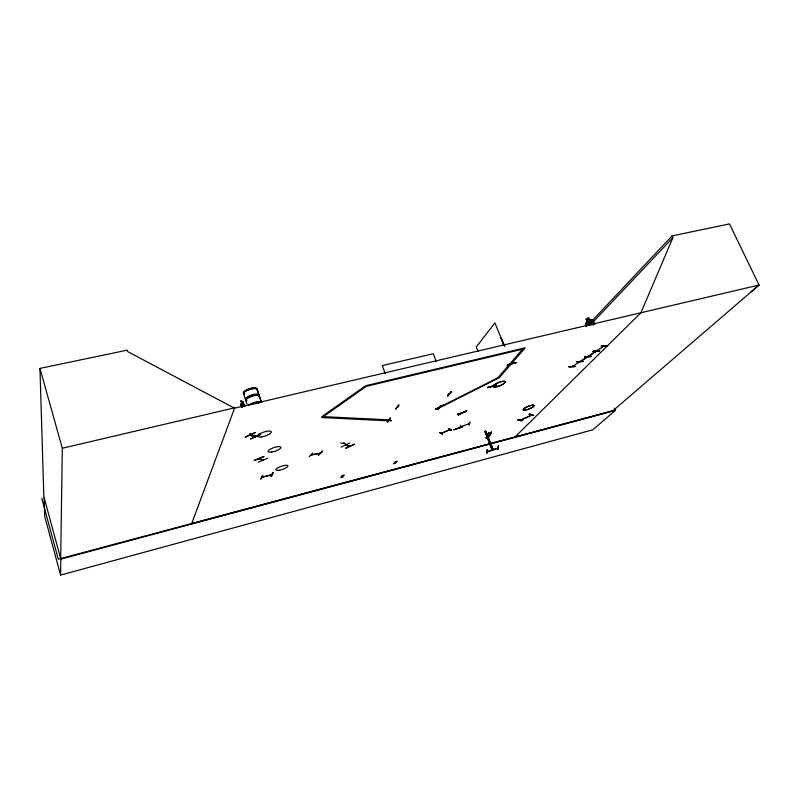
<?xml version="1.0" encoding="UTF-8"?>
<svg xmlns="http://www.w3.org/2000/svg" width="799" height="799" viewBox="0 0 799 799"><rect width="100%" height="100%" fill="white"/><g stroke="black" fill="none" stroke-linecap="round" stroke-linejoin="round"><path stroke-width="1.2" d="M60.694 558.611L62.312 448.259L39.95 368.399L127.191 350.162L127.62 351.57L234.487 408.179L759.05 285.033L729.487 223.91L672.079 235.905L592.039 320.858M614.401 408.129L615.38 410.416L592.758 429.812L60.584 575.09L60.834 559.13L43.855 496.648L39.95 368.399M340.704 442.976L345.747 443.765M439.78 407.32L440.129 407.11M442.576 433.987L439.79 432.708L440.279 432.519M591.08 324.424C592.339 318.451 589.013 321.637 590.221 325.113C588.713 321.937 584.898 323.815 589.103 325.403M396.104 408.878L395.555 408.988L399.031 404.803L395.984 408.758M387.415 421.982C394.027 413.592 387.046 420.923 387.525 422.042L390.302 418.197L389.792 418.257M309.183 456.738L312.808 452.953M261.073 478.841L262.811 475.485L261.113 478.761M240.779 404.953L241.598 407.28L240.918 403.944L244.933 405.502M240.958 404.963L241.088 404.014M486.651 452.683L487.57 449.497L486.831 453.143M487.29 450.097L486.851 453.103L487.13 452.514M492.304 448.319L491.525 448.609L492.354 448.309L492.903 449.697L492.064 449.997L484.923 431.6M492.064 449.997L492.973 449.228L485.632 431.35M492.134 449.957L484.983 431.14M498.037 448.668L498.596 445.572L497.757 449.258L498.316 446.172M585.427 324.784L585.667 323.215L587.385 322.117L586.037 319.161L588.513 317.523C589.572 323.555 590.131 318.082 592.678 319.9L594.656 324.464L592.678 319.9M585.527 324.774L585.817 323.295L591.38 319.55M487.38 387.705L496.658 385.328L487.59 387.555M487.52 387.515L496.588 385.228M460.364 425.428L460.024 428.024M457.507 414.351L466.786 411.255L457.437 414.411M453.762 429.742L462.721 426.686L453.782 429.802M461.462 426.426L460.474 426.756M462.341 412.923L461.972 412.933M458.097 428.204L458.536 428.034M469.363 423.66L468.604 423.919M469.882 422.222L469.013 425.088L469.832 422.222M640.918 312.759L672.898 237.663L672.079 235.905M586.656 323.955L587.315 322.117M486.152 437.772L486.631 437.872M489.078 433.048L486.042 438.062C488.039 432.309 491.964 429.902 486.601 437.892M486.551 437.882L489.447 432.908L486.981 437.752M490.906 432.319C482.446 447.79 497.138 421.453 488.958 436.983M491.315 432.329L488.229 437.343L491.105 432.409M486.421 437.942L488.898 433.078M260.694 479.01L262.402 475.655M272.679 473.018L270.801 476.404L271.33 476.274C277.033 466.177 266.756 483.165 273.028 472.928M441.447 433.278L450.177 429.602M569.038 366.691L575.41 366.381L569.158 366.691M577.028 361.687L583.28 361.318L582.601 361.757M584.648 356.843L591.05 356.424M584.958 356.544L591.29 356.334L584.449 356.983L591.18 356.244L590.671 356.574M590.88 356.594L584.518 356.853M398.701 406.511L397.712 406.751M448.149 394.416L449.018 394.187M438.391 407.62L439.09 407.59M450.846 391.949L447.54 396.054M447.949 396.004L451.225 391.87M438.022 409.278L441.188 405.393L437.582 409.458L440.818 405.473L438.092 409.328M503.57 345.378L501.183 338.237L504.698 346.007M501.502 338.167L500.843 338.656M523.325 348.274L497.747 377.907L438.431 407.74L439.28 407.959L499.545 377.468L525.213 347.825L366.381 385.557L365.832 386.446L522.536 349.183M511.939 363.755L511.16 364.274L511.71 364.084M492.294 386.396L492.723 385.947L491.974 386.476M516.494 362.616L507.075 364.873L516.474 362.446M572.174 366.531L572.983 366.022M518.211 419.415L517.592 419.845L521.577 421.023M579.615 361.907L572.264 366.491M580.164 361.548L587.465 356.853M580.444 361.528L587.694 356.863M588.064 356.454L595.465 351.7M596.503 350.851L604.244 346.037M603.824 346.137L603.395 346.566M251.106 435.036L250.596 434.856M593.198 321.927L672.898 237.663M254.911 435.365L254.711 436.554L255.59 436.544M439.82 407.26L440.129 407.4M349.513 446.162L345.478 445.233L346.257 445.113M350.222 446.072L345.847 445.043M514.965 437.033L641.297 312.389M322.357 451.175L318.302 455.09M322.716 451.115L318.701 455.08M751.19 291.835L759.05 285.033L612.883 410.786L191.65 523.705L234.726 407.8L62.312 448.259M259.745 458.626L258.976 458.646L262.751 460.354M263.101 460.174L259.355 458.446M596.593 350.801L597.253 350.362M245.383 437.073L255.31 432.479M586.156 326.611L586.826 326.162M592.718 322.217C594.496 320.848 591.32 323.375 593.677 324.434M593.507 350.971L599.729 350.751L593.377 350.971M607.22 345.937L607.63 345.647L601.008 346.127L607.3 345.807M595.605 351.75L588.294 356.454M592.528 351.68L599.09 351.32M387.994 420.693L388.664 420.354M388.813 420.434L387.924 420.743L389.732 419.875L323.405 416.629L321.837 417.577L388.044 420.813M531.565 415.23L520.798 420.064L531.585 415.16M262.202 477.153L271.61 474.736L262.232 477.263M311.35 454.831L320.289 453.153M320.059 453.313L311.27 454.991M389.782 419.984L388.903 420.214M448.179 394.277L449.068 394.027M386.946 419.505L386.486 419.795L391.26 420.833C390.561 419.595 380.664 418.856 391.3 420.713M343.34 443.385L344.359 442.986L343.48 443.455M444.234 404.893L435.335 409.288L444.064 404.923M458.197 414.901L466.676 410.776L458.236 414.951M458.027 414.911L466.646 410.736M341.103 447.1L349.722 442.976M345.877 448.169L354.626 444.154L345.817 448.099M517.592 419.845L518.481 419.425L522.456 420.604M245.033 406.521L242.726 401.607L240.938 400.998L242.706 401.697M242.726 401.607L243.715 405.123L244.923 405.403M254.801 436.594L254.462 435.535C257.897 438.801 247.52 434.726 251.166 435.056M250.806 438.941L260.674 434.426L250.596 438.861M441.617 433.288L450.027 429.552M451.355 430.252L448.968 428.773L451.785 430.162M254.162 460.454L264.02 456.479L254.372 460.554M262.851 460.014L262.721 460.324M258.197 462.281L267.755 458.246M487.27 451.535L497.957 448.149L487.42 452.014L487.29 451.415M579.385 361.897L578.796 362.406M460.594 426.726L469.313 423.7M612.783 410.876L58.287 559.19L41.778 498.286M60.834 559.13L615.38 410.416M272.559 473.118L273.098 472.978M440.708 405.572L441.228 405.443M438.271 407.69L439.18 407.44M388.983 420.184L390.002 419.785M450.736 392.049L451.265 391.919M397.612 406.891L398.491 406.681M250.257 433.837L250.756 434.876L250.467 433.827M601.417 345.837L607.6 345.627M582.94 361.458L576.439 361.907M250.666 434.846L255.69 436.514M568.768 366.861L575.01 366.641M529.098 414.202L529.847 413.912L529.018 414.421L532.903 415.65M449.008 428.663L451.405 430.252M588.513 317.523L589.762 320.639M589.692 320.639L591.33 320.808L593.258 325.253M529.897 413.962L533.792 415.23M245.183 437.143L255.3 432.539M591.31 319.55L592.618 320M242.636 405.602L244.204 406.202M240.978 404.064L242.157 404.524L241.048 400.948M439.82 432.649L442.227 434.207M591.56 324.953L590.121 321.627L587.864 323.146L588.813 325.353M586.156 319.201L587.505 322.157M504.369 346.087L494.921 322.866L476.254 346.976L478.032 351.42M498.236 449.088L497.757 449.258M485.692 430.881L492.913 449.268M436.344 361.717L433.258 353.747L382.242 365.592L385.278 373.732M256.988 389.013L259.016 395.026L257.098 389.383M261.543 402.536L259.435 396.284L261.533 402.546A7.151 2.277 -18.2 0 0 255.85 402.077A7.151 2.277 -18.2 0 0 248.509 405.602M243.445 393.428L245.453 399.45M245.872 400.708L246.931 403.845M254.801 435.375L255.141 436.394M241.148 401.088L242.497 407.39M249.917 433.997L250.307 435.075L249.917 434.077M127.54 540.703L127.68 541.203M60.584 575.09L44.714 516.414L44.155 497.777M243.795 393.687A7.121 2.357 -18.1 0 1 249.428 388.723A7.121 2.357 -18.1 0 1 256.859 389.433M243.855 393.907A7.131 2.357 -18.1 0 1 249.498 388.933A7.131 2.357 -18.1 0 1 256.938 389.642M246.062 400.808A7.231 2.347 -18.1 0 1 251.795 395.805A7.231 2.347 -18.1 0 1 259.325 396.474M246.302 401.198A7.121 2.307 -18.2 0 1 251.955 396.284A7.121 2.307 -18.2 0 1 259.365 396.933M246.801 400.728A7.231 2.347 -18.1 0 1 250.776 395.735A7.231 2.347 -18.1 0 1 259.196 396.084M246.741 400.249A7.121 2.317 -18.1 0 1 250.656 395.325A7.121 2.317 -18.1 0 1 258.936 395.675M250.966 404.803A7.251 2.307 -18.2 0 1 259.425 402.426M250.836 404.414A7.251 2.307 -18.2 0 1 261.383 402.446M254.491 403.855A7.131 2.267 -18.2 0 1 256.279 403.345M257.987 403.036A7.131 2.267 -18.2 0 1 259.505 402.916M258.187 434.756A7.211 2.117 -18.4 0 1 259.146 433.967M342.242 475.595L340.774 477.652L342.821 477.113L344.299 475.055L342.242 475.595M395.345 461.662L393.647 463.74L395.505 463.25L397.213 461.173L395.345 461.662M364.524 386.466L321.867 416.639L323.485 416.569L366.132 386.436L364.524 386.466M588.224 318.441L586.776 319.42L587.195 320.409L588.643 319.43L588.224 318.441M242.986 403.275L241.608 401.757L242.986 403.275M495.54 386.966A6.492 1.728 -21.8 0 0 505.188 382.152A6.492 1.728 -21.8 0 0 496.778 383.33A6.492 1.728 -21.8 0 0 495.54 386.966M495.54 386.946A6.482 1.718 -21.8 0 0 505.168 382.142A6.482 1.718 -21.8 0 0 496.778 383.32A6.482 1.718 -21.8 0 0 495.54 386.946M525.253 410.097A5.853 1.388 -21.9 0 0 534.042 405.852A5.853 1.388 -21.9 0 0 526.611 407.031A5.853 1.388 -21.9 0 0 525.253 410.097A5.843 1.388 -21.9 0 0 534.032 405.862A5.843 1.388 -21.9 0 0 526.621 407.041A5.843 1.388 -21.9 0 0 525.273 410.107M279.231 470.271A6.412 1.678 -18.7 0 0 287.97 465.827A6.412 1.678 -18.7 0 0 278.471 467.455A6.412 1.678 -18.7 0 0 279.231 470.271M271.74 452.044A6.811 1.898 -18.5 0 0 280.998 447.25A6.811 1.898 -18.5 0 0 270.861 448.868A6.811 1.898 -18.5 0 0 271.74 452.044M249.628 389.333A7.091 2.337 -18.1 0 0 244.015 394.277A7.081 2.337 -18.1 0 1 249.638 389.343A7.091 2.337 -18.1 0 1 257.028 390.032A7.081 2.337 -18.1 0 0 249.638 389.343M261.653 436.923A7.171 2.107 -18.4 0 0 271.36 431.82A7.171 2.107 -18.4 0 0 260.624 433.428A7.171 2.107 -18.4 0 0 261.653 436.923"/></g></svg>
